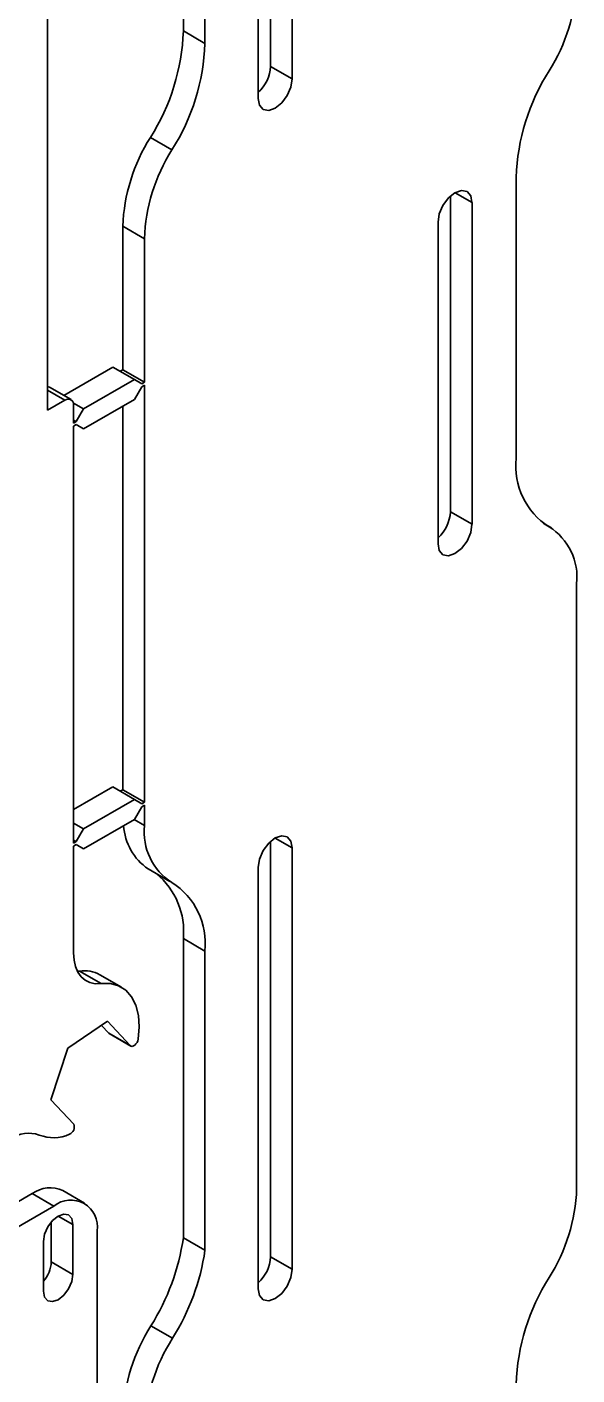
# Model space of a CAD drawing. Header units: millimetres. Extents: x 0 to 415, y 0 to 292.
# Drawn here: x 386.91 to 391.41, y 123.82 to 134.86 of the extents above; entities that cross this region are included whole.
import ezdxf

# ---------------------------------------------------------------- set-up
doc = ezdxf.new("R2010")
doc.units = ezdxf.units.MM

# ---------------------------------------------------------------- blocks, each defined once
blk = doc.blocks.new('SE45')
at = {"color": 7, "linetype": 'Continuous', "lineweight": 35}
for p, q in [((389.069, 134.366), (389.08, 134.434)), ((388.802, 134.273), (388.813, 134.218)), ((388.994, 134.236), (389.039, 134.297)), ((389.039, 134.297), (389.069, 134.366)), ((388.813, 134.218), (388.843, 134.183)), ((388.843, 134.183), (388.888, 134.175)), ((388.888, 134.175), (388.941, 134.193)), ((388.941, 134.193), (388.994, 134.236))]:
    blk.add_line(p, q, dxfattribs=at)
blk = doc.blocks.new('SE44')
blk.add_blockref('SE45', (0, 0))
blk = doc.blocks.new('SE49')
at = {"color": 7, "linetype": 'Continuous', "lineweight": 35}
for p, q in [((390.54, 130.718), (390.55, 130.785)), ((390.273, 130.625), (390.283, 130.57)), ((390.465, 130.588), (390.51, 130.648)), ((390.51, 130.648), (390.54, 130.718)), ((390.283, 130.57), (390.313, 130.535)), ((390.313, 130.535), (390.358, 130.526)), ((390.358, 130.526), (390.411, 130.545)), ((390.411, 130.545), (390.465, 130.588))]:
    blk.add_line(p, q, dxfattribs=at)
blk = doc.blocks.new('SE48')
blk.add_blockref('SE49', (0, 0))
blk = doc.blocks.new('SE51')
at = {"color": 7, "linetype": 'Continuous', "lineweight": 35}
for p, q in [((390.411, 133.501), (390.358, 133.458)), ((390.465, 133.519), (390.411, 133.501)), ((390.51, 133.511), (390.465, 133.519)), ((390.54, 133.476), (390.51, 133.511)), ((390.313, 133.397), (390.283, 133.328)), ((390.358, 133.458), (390.313, 133.397)), ((390.55, 133.421), (390.54, 133.476)), ((390.283, 133.328), (390.273, 133.26))]:
    blk.add_line(p, q, dxfattribs=at)
blk = doc.blocks.new('SE50')
blk.add_blockref('SE51', (0, 0))
blk = doc.blocks.new('SE53')
at = {"color": 7, "linetype": 'Continuous', "lineweight": 35}
for p, q in [((389.069, 124.616), (389.08, 124.683)), ((389.039, 124.546), (389.069, 124.616)), ((388.802, 124.523), (388.813, 124.468)), ((388.813, 124.468), (388.843, 124.433)), ((388.888, 124.424), (388.941, 124.443)), ((388.941, 124.443), (388.994, 124.486)), ((388.994, 124.486), (389.039, 124.546)), ((388.843, 124.433), (388.888, 124.424))]:
    blk.add_line(p, q, dxfattribs=at)
blk = doc.blocks.new('SE52')
blk.add_blockref('SE53', (0, 0))
blk = doc.blocks.new('SE55')
at = {"color": 7, "linetype": 'Continuous', "lineweight": 35}
for p, q in [((388.941, 128.216), (388.888, 128.173)), ((388.994, 128.234), (388.941, 128.216)), ((389.039, 128.225), (388.994, 128.234)), ((389.069, 128.191), (389.039, 128.225)), ((389.08, 128.135), (389.069, 128.191)), ((388.843, 128.112), (388.813, 128.042)), ((388.888, 128.173), (388.843, 128.112)), ((388.813, 128.042), (388.802, 127.975))]:
    blk.add_line(p, q, dxfattribs=at)
blk = doc.blocks.new('SE54')
blk.add_blockref('SE55', (0, 0))
blk = doc.blocks.new('SE337')
at = {"color": 7, "linetype": 'Continuous', "lineweight": 35}
for p, q in [((387.165, 125.119), (387.119, 125.082)), ((387.211, 125.135), (387.165, 125.119)), ((387.25, 125.128), (387.211, 125.135)), ((387.277, 125.098), (387.25, 125.128)), ((387.08, 125.03), (387.054, 124.97)), ((387.119, 125.082), (387.08, 125.03)), ((387.286, 125.05), (387.277, 125.098)), ((387.054, 124.97), (387.045, 124.911))]:
    blk.add_line(p, q, dxfattribs=at)
blk = doc.blocks.new('SE336')
blk.add_blockref('SE337', (0, 0))
blk = doc.blocks.new('SE339')
at = {"color": 7, "linetype": 'Continuous', "lineweight": 35}
for p, q in [((387.25, 124.523), (387.277, 124.583)), ((387.277, 124.583), (387.286, 124.642)), ((387.045, 124.503), (387.054, 124.455)), ((387.054, 124.455), (387.08, 124.425)), ((387.165, 124.434), (387.211, 124.471)), ((387.211, 124.471), (387.25, 124.523)), ((387.08, 124.425), (387.119, 124.418)), ((387.119, 124.418), (387.165, 124.434))]:
    blk.add_line(p, q, dxfattribs=at)
blk = doc.blocks.new('SE338')
blk.add_blockref('SE339', (0, 0))
blk = doc.blocks.new('SE541')
at = {"color": 7, "linetype": 'Continuous', "lineweight": 35}
for p, q in [((387.291, 127.274), (387.295, 127.215)), ((387.295, 127.215), (387.307, 127.162)), ((387.307, 127.162), (387.326, 127.117)), ((387.326, 127.117), (387.353, 127.079)), ((387.353, 127.079), (387.386, 127.05)), ((387.386, 127.05), (387.425, 127.031)), ((387.425, 127.031), (387.468, 127.022)), ((387.468, 127.022), (387.516, 127.023))]:
    blk.add_line(p, q, dxfattribs=at)
blk = doc.blocks.new('SE540')
blk.add_blockref('SE541', (0, 0))
blk = doc.blocks.new('SE543')
at = {"color": 7, "linetype": 'Continuous', "lineweight": 35}
for p, q in [((387.516, 127.023), (387.592, 127.024)), ((387.592, 127.024), (387.66, 127.005)), ((387.66, 127.005), (387.719, 126.969)), ((387.719, 126.969), (387.766, 126.915)), ((387.766, 126.915), (387.8, 126.846)), ((387.8, 126.846), (387.821, 126.763)), ((387.821, 126.763), (387.827, 126.669)), ((387.827, 126.669), (387.819, 126.567))]:
    blk.add_line(p, q, dxfattribs=at)
blk = doc.blocks.new('SE542')
blk.add_blockref('SE543', (0, 0))
blk = doc.blocks.new('SE545')
at = {"color": 7, "linetype": 'Continuous', "lineweight": 35}
for p, q in [((387.81, 126.541), (387.801, 126.529)), ((387.816, 126.554), (387.81, 126.541)), ((387.819, 126.567), (387.816, 126.554)), ((387.762, 126.51), (387.755, 126.515)), ((387.771, 126.509), (387.762, 126.51)), ((387.781, 126.513), (387.771, 126.509)), ((387.792, 126.519), (387.781, 126.513)), ((387.801, 126.529), (387.792, 126.519))]:
    blk.add_line(p, q, dxfattribs=at)
blk = doc.blocks.new('SE544')
blk.add_blockref('SE545', (0, 0))
blk = doc.blocks.new('SE683')
at = {"color": 7, "linetype": 'Continuous', "lineweight": 35}
for p, q in [((387.083, 131.912), (387.079, 131.913)), ((387.094, 131.908), (387.083, 131.912))]:
    blk.add_line(p, q, dxfattribs=at)
blk = doc.blocks.new('SE682')
blk.add_blockref('SE683', (0, 0))

msp = doc.modelspace()

# ---------------------------------------------------------------- linework, layer by layer
at = {"color": 7, "linetype": 'Continuous', "lineweight": 35}
for p, q in [((388.9031, 134.5358), (388.9031, 137.938)), ((389.0799, 134.4338), (389.0799, 137.8857)), ((388.8021, 137.7253), (388.8021, 134.2734)), ((388.3659, 134.7238), (388.3659, 136.7779)), ((388.1891, 134.8258), (388.1891, 136.6065)), ((387.0791, 131.7197), (387.0791, 135.884)), ((388.3659, 134.7238), (388.1891, 134.8258)), ((388.9031, 134.5358), (389.0799, 134.4338)), ((387.9191, 133.9532), (388.0959, 133.8511)), ((390.9115, 133.6268), (390.9115, 131.3256)), ((390.4115, 133.5009), (390.5504, 133.4207)), ((390.3736, 130.8874), (390.3736, 133.473)), ((390.5504, 130.7854), (390.5504, 133.4207)), ((387.8709, 133.1239), (387.6941, 133.226)), ((387.6941, 132.0506), (387.6941, 133.226)), ((390.2726, 133.2603), (390.2726, 130.625)), ((387.8709, 131.9486), (387.8709, 133.1239)), ((387.6128, 132.0731), (387.2105, 131.8409)), ((387.7896, 131.971), (387.6128, 132.0731)), ((387.3725, 131.7303), (387.7896, 131.971)), ((387.6729, 132.0384), (387.6941, 132.0506)), ((387.6941, 132.0506), (387.8709, 131.9486)), ((387.8497, 131.9363), (387.7896, 131.971)), ((387.8497, 131.9363), (387.8709, 131.9486)), ((387.0791, 131.8829), (387.2205, 131.8013)), ((387.2705, 131.8063), (387.0937, 131.9083)), ((387.7896, 131.8077), (387.8497, 131.9118)), ((387.8497, 131.9118), (387.8709, 131.9241)), ((387.8709, 128.5089), (387.8709, 131.9241)), ((387.2205, 131.8013), (387.0791, 131.7197)), ((387.2893, 131.7783), (387.3725, 131.7303)), ((387.2912, 131.6139), (387.2912, 131.7605)), ((387.3725, 131.7303), (387.3124, 131.6262)), ((387.3725, 131.5669), (387.7896, 131.8077)), ((387.6941, 128.611), (387.6941, 131.7526)), ((387.3124, 131.6262), (387.2912, 131.6384)), ((387.2912, 131.6139), (387.3124, 131.6262)), ((387.2912, 131.5894), (387.3124, 131.6017)), ((387.2912, 128.1743), (387.2912, 131.5894)), ((387.3124, 131.6017), (387.3725, 131.5669)), ((387.3725, 131.5669), (387.3124, 131.6016)), ((390.3736, 130.8874), (390.5504, 130.7854)), ((391.1993, 130.7551), (391.1322, 130.7938)), ((391.1815, 130.7647), (391.1394, 130.789)), ((391.4064, 125.3428), (391.4064, 130.2972)), ((387.6128, 128.6334), (387.2912, 128.4478)), ((387.7896, 128.5314), (387.6128, 128.6334)), ((387.3725, 128.2906), (387.7896, 128.5314)), ((387.6729, 128.5987), (387.6941, 128.611)), ((387.6941, 128.611), (387.8709, 128.5089)), ((387.8497, 128.4967), (387.7896, 128.5314)), ((387.7896, 128.3681), (387.8497, 128.4722)), ((387.8497, 128.4967), (387.8709, 128.5089)), ((387.8497, 128.4722), (387.8709, 128.4844)), ((387.8709, 128.3179), (387.8709, 128.4844)), ((387.2912, 128.3376), (387.3725, 128.2906)), ((387.3725, 128.1273), (387.7896, 128.3681)), ((387.7868, 128.3665), (387.8709, 128.3179)), ((387.2912, 128.1988), (387.3124, 128.1865)), ((387.3725, 128.2906), (387.3124, 128.1865)), ((388.9408, 128.2155), (389.0798, 128.1353)), ((387.2912, 128.1743), (387.3124, 128.1865)), ((387.2912, 128.1498), (387.3124, 128.162)), ((387.2912, 127.2736), (387.2912, 128.1498)), ((387.3124, 128.162), (387.3725, 128.1273)), ((387.3725, 128.1273), (387.3124, 128.162)), ((388.903, 124.7855), (388.903, 128.1876)), ((389.0798, 124.6834), (389.0798, 128.1353)), ((388.8019, 127.9749), (388.8019, 124.523)), ((387.9013, 127.9621), (388.0781, 127.8601)), ((388.1891, 127.3916), (388.3659, 127.2896)), ((388.1891, 127.3916), (388.1891, 124.942)), ((388.3659, 127.2896), (388.3659, 124.84)), ((387.3225, 127.1236), (387.3391, 127.1252)), ((387.3391, 127.1252), (387.5159, 127.0231)), ((387.6838, 126.9933), (387.507, 127.0953)), ((387.2438, 126.4936), (387.5691, 126.7143)), ((387.5192, 126.6804), (387.5785, 126.6168)), ((387.5691, 126.7143), (387.7553, 126.5148)), ((387.5785, 126.6168), (387.7553, 126.5148)), ((387.5825, 126.6137), (387.5785, 126.6168)), ((387.5825, 126.6137), (387.7593, 126.5116)), ((387.1057, 126.0721), (387.2438, 126.4936)), ((387.2919, 125.8726), (387.1057, 126.0721)), ((387.3801, 125.2258), (387.2033, 125.3279)), ((386.9533, 125.3031), (386.1048, 124.8133)), ((387.1301, 125.2011), (386.9533, 125.3031)), ((387.1301, 125.2011), (386.2816, 124.7112)), ((387.1654, 125.1194), (387.2857, 125.05)), ((387.1089, 124.7438), (387.1089, 125.0704)), ((387.2857, 124.6417), (387.2857, 125.05)), ((387.4837, 122.139), (387.4837, 124.9969)), ((387.0452, 124.9112), (387.0452, 124.5029)), ((388.1891, 124.942), (388.3659, 124.84)), ((388.903, 124.7855), (389.0798, 124.6834)), ((387.1089, 124.7438), (387.2857, 124.6417)), ((387.9239, 124.2199), (388.1007, 124.1178))]:
    msp.add_line(p, q, dxfattribs=at)
for centre, radius, start, end in [((389.9491, 135.2791), 1.4583, 327.6796, 357.93733), ((386.4403, 134.8888), 1.75, 327.67957, 357.93732), ((386.6171, 134.7867), 1.75, 327.67957, 357.93732), ((388.5945, 134.5521), 0.3091, 312.19405, 356.97695), ((392.6603, 133.5638), 1.75, 147.67974, 177.93716), ((389.1515, 133.1735), 1.4583, 147.67985, 177.9371), ((389.3283, 133.0714), 1.4583, 147.67985, 177.9371), ((387.2481, 131.7675), 0.0437, 350.78705, 129.20257), ((391.4982, 131.2626), 0.5902, 173.87145, 237.53409), ((390.065, 130.9037), 0.3091, 312.19377, 356.97689), ((390.9175, 130.3497), 0.4918, 353.87114, 57.53429), ((388.1642, 128.3455), 0.4649, 183.57902, 235.55795), ((388.3599, 128.2654), 0.4918, 173.87157, 237.53387), ((387.5796, 127.4503), 0.6123, 354.49754, 50.59264), ((387.7791, 127.3526), 0.5901, 353.87115, 57.5344), ((387.3799, 126.8676), 0.2608, 60.83344, 98.99811), ((387.2332, 125.8479), 0.0637, 292.0884, 22.83986), ((386.9245, 125.5364), 0.2613, 70.69041, 124.83161), ((387.1271, 126.0782), 0.3173, 248.50767, 294.19678), ((387.0998, 125.0987), 0.2515, 65.69295, 125.61749), ((389.9491, 125.3953), 1.4583, 327.6796, 357.93734), ((387.2681, 125.0319), 0.2184, 350.78605, 129.20313), ((386.3402, 125.2112), 1.8684, 327.95399, 351.71467), ((386.517, 125.1092), 1.8684, 327.95399, 351.71467), ((388.5944, 124.8018), 0.3091, 312.19402, 356.97677), ((386.8446, 124.7571), 0.2646, 319.30641, 357.12072), ((392.6603, 123.68), 1.75, 147.67974, 177.93715), ((389.1554, 123.4315), 1.4622, 147.37276, 177.90984), ((389.3322, 123.3294), 1.4622, 147.37276, 177.90984)]:
    msp.add_arc(centre, radius, start, end, dxfattribs=at)

# ---------------------------------------------------------------- block references
for name in ['SE44', 'SE50', 'SE682', 'SE48', 'SE54', 'SE540', 'SE542', 'SE544', 'SE336', 'SE52', 'SE338']:
    msp.add_blockref(name, (0, 0))

doc.saveas('drawing.dxf')
